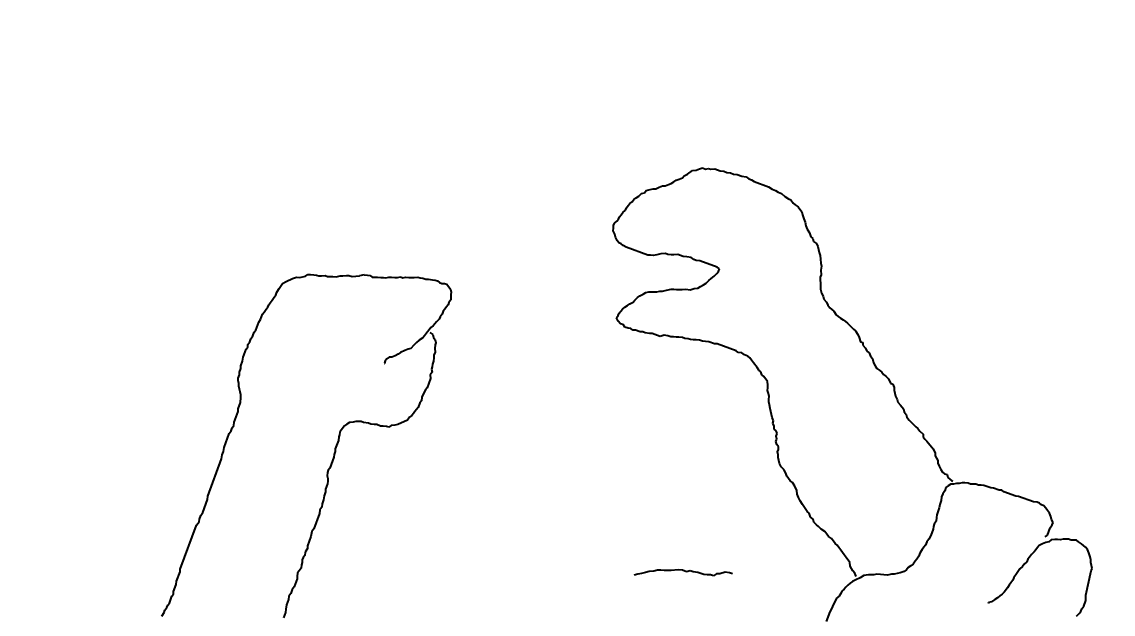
# Model space of a CAD drawing. Header units: millimetres. Extents: x 322668 to 332469, y 13187 to 20117.
# Drawn here: x 328864.6 to 328936.2, y 17621 to 17659.8 of the extents above; entities that cross this region are included whole.
import ezdxf

# ---------------------------------------------------------------- set-up
doc = ezdxf.new("R2010")
doc.units = ezdxf.units.MM
doc.header["$LTSCALE"] = 50
doc.header["$MEASUREMENT"] = 0
doc.header["$PDMODE"] = 3
doc.header["$PDSIZE"] = -0.5
doc.layers.get('0').update_dxf_attribs({"linetype": 'CONTINUOUS'})
doc.layers.get('DEFPOINTS').update_dxf_attribs({"linetype": 'CONTINUOUS'})
doc.layers.add('MIM_OLCU-DIS', color=1, linetype='CONTINUOUS')
doc.styles.add('OLCU', font='TSIMPLEX.SHX', dxfattribs={"width": 0.7})
doc.dimstyles.new('200-OLCU-DIŞ', dxfattribs={"dimtxt": 30, "dimasz": 10, "dimexe": 0, "dimexo": 0, "dimgap": 10, "dimtad": 1, "dimdec": 1, "dimdsep": 46, "dimtxsty": 'OLCU', "dimblk1": 'DOT', "dimblk2": 'DOT', "dimsah": 1, "dimcen": 0, "dimclrd": 7, "dimclre": 7, "dimclrt": 4, "dimadec": 0, "dimazin": 0, "dimtfac": 1, "dimtdec": 1, "dimtix": 1, "dimtmove": 2, "dimatfit": 3, "dimldrblk": 'DOT', "dimfxl": 0, "dimtolj": 1, "dimarcsym": 0})

# ---------------------------------------------------------------- blocks, each defined once
blk = doc.blocks.new('_DOT')
at = {"color": 0, "linetype": 'ByBlock'}
blk.add_line((-0.5, 0), (-1, 0), dxfattribs=at)
at = {"color": 0, "linetype": 'ByBlock', "const_width": 0.5}
blk.add_lwpolyline([(-0.25, 0, 1), (0.25, 0, 1)], format="xyb", close=True, dxfattribs=at)
blk = doc.blocks.new('*D159')
at = {"layer": 'DEFPOINTS', "color": 0}
for p in [(329577.746, 18407.964, -57.501), (327588.544, 14892.995), (330092.587, 14892.995)]:
    blk.add_point(p, dxfattribs=at)
at = {"layer": 'MIM_OLCU-DIS', "color": 7, "lineweight": -2}
for p, q in [((330052.834, 18407.964), (330092.587, 18407.964)), ((330092.587, 18397.964), (330092.587, 14902.995)), ((330052.587, 14892.995), (330092.587, 14892.995))]:
    blk.add_line(p, q, dxfattribs=at)
at = {"layer": 'MIM_OLCU-DIS', "color": 7, "lineweight": -2, "xscale": 10, "yscale": 10, "zscale": 10}
for p, rotation in [((330092.587, 18407.964), 90), ((330092.587, 14892.995), 270)]:
    blk.add_blockref('_DOT', p, dxfattribs=dict(at, rotation=rotation))
at = {"layer": 'MIM_OLCU-DIS', "color": 4, "insert": (330067.587, 16650.479), "char_height": 30, "attachment_point": 5, "rotation": 90, "style": 'OLCU'}
blk.add_mtext('\\A1;3515', dxfattribs=at)
blk = doc.blocks.new('İNSAN-1')
for p, q in [((-19.517, -10.395), (-19.287, -9.77)), ((16.148, -10.351), (16.278, -9.995)), ((-36.04, -10.583), (-36.168, -10.772)), ((-35.982, -10.427), (-36.04, -10.583)), ((-35.872, -10.29), (-35.982, -10.427)), ((-35.691, -10.12), (-35.872, -10.29)), ((-19.761, -10.897), (-19.646, -10.584)), ((-19.646, -10.584), (-19.517, -10.395)), ((16.081, -10.845), (16.124, -10.572)), ((16.124, -10.572), (16.148, -10.351)), ((23.925, -10.678), (23.869, -10.831)), ((24.05, -10.494), (23.925, -10.678)), ((24.106, -10.342), (24.05, -10.494)), ((24.25, -10.107), (24.106, -10.342)), ((-36.308, -11.312), (-36.313, -11.488)), ((-36.303, -11.137), (-36.308, -11.312)), ((-36.168, -10.772), (-36.303, -11.137)), ((-30.833, -11.553), (-30.672, -11.435)), ((-30.672, -11.435), (-30.51, -11.317)), ((-30.51, -11.317), (-30.348, -11.199)), ((-30.348, -11.199), (-30.115, -11.048)), ((-30.115, -11.048), (-29.92, -11.002)), ((-29.92, -11.002), (-29.901, -10.95)), ((-20.257, -11.601), (-20.129, -11.412)), ((-20.129, -11.412), (-19.967, -11.294)), ((-19.967, -11.294), (-19.909, -11.138)), ((-19.909, -11.138), (-19.761, -10.897)), ((15.801, -11.606), (15.926, -11.421)), ((15.926, -11.421), (15.95, -11.2)), ((15.95, -11.2), (16.081, -10.845)), ((23.594, -11.421), (23.487, -11.554)), ((23.762, -10.964), (23.594, -11.421)), ((23.869, -10.831), (23.762, -10.964)), ((-36.313, -11.488), (-36.661, -13.075)), ((-31.401, -12.291), (-31.291, -12.153)), ((-31.291, -12.153), (-31.162, -11.964)), ((-31.162, -11.964), (-30.943, -11.69)), ((-30.943, -11.69), (-30.833, -11.553)), ((-20.858, -12.268), (-20.696, -12.15)), ((-20.696, -12.15), (-20.586, -12.013)), ((-20.586, -12.013), (-20.477, -11.876)), ((-20.477, -11.876), (-20.315, -11.758)), ((-20.315, -11.758), (-20.257, -11.601)), ((15.395, -12.551), (15.582, -12.044)), ((15.582, -12.044), (15.707, -11.859)), ((15.707, -11.859), (15.801, -11.606)), ((23.482, -11.725), (23.314, -12.182)), ((23.487, -11.554), (23.482, -11.725)), ((-31.845, -13.014), (-31.716, -12.825)), ((-31.716, -12.825), (-31.587, -12.636)), ((-31.587, -12.636), (-31.53, -12.48)), ((-31.53, -12.48), (-31.401, -12.291)), ((-23.935, -12.909), (-23.74, -12.863)), ((-23.74, -12.863), (-23.565, -12.868)), ((-23.565, -12.868), (-23.299, -12.789)), ((-23.299, -12.789), (-23.071, -12.813)), ((-23.071, -12.813), (-22.843, -12.838)), ((-22.843, -12.838), (-22.616, -12.863)), ((-22.616, -12.863), (-22.421, -12.816)), ((-22.421, -12.816), (-22.245, -12.822)), ((-22.245, -12.822), (-22.07, -12.827)), ((-22.07, -12.827), (-21.752, -12.767)), ((-21.752, -12.767), (-21.519, -12.616)), ((-21.519, -12.616), (-21.233, -12.484)), ((-21.258, -12.712), (-21.159, -12.926)), ((-21.233, -12.484), (-21.02, -12.386)), ((-21.02, -12.386), (-20.858, -12.268)), ((-12.101, -12.896), (-11.897, -12.748)), ((-11.897, -12.748), (-11.701, -12.82)), ((-11.701, -12.82), (-11.479, -12.827)), ((-11.479, -12.827), (-11.258, -12.834)), ((-11.258, -12.834), (-10.865, -12.979)), ((-7.189, -12.916), (-6.944, -12.858)), ((-6.944, -12.858), (-6.699, -12.799)), ((15.366, -12.944), (15.39, -12.722)), ((15.39, -12.722), (15.395, -12.551)), ((23.29, -12.404), (23.065, -13.012)), ((23.314, -12.182), (23.29, -12.404)), ((-36.661, -13.075), (-36.719, -13.231)), ((-36.719, -13.231), (-36.672, -13.426)), ((-36.672, -13.426), (-36.625, -13.621)), ((-32.445, -13.681), (-32.264, -13.511)), ((-32.264, -13.511), (-32.155, -13.374)), ((-32.155, -13.374), (-31.974, -13.204)), ((-31.974, -13.204), (-31.845, -13.014)), ((-25.119, -13.716), (-24.991, -13.526)), ((-24.991, -13.526), (-24.829, -13.409)), ((-24.829, -13.409), (-24.667, -13.291)), ((-24.667, -13.291), (-24.557, -13.154)), ((-24.557, -13.154), (-24.396, -13.036)), ((-24.396, -13.036), (-24.13, -12.956)), ((-24.13, -12.956), (-23.935, -12.909)), ((-21.159, -12.926), (-21.041, -13.087)), ((-21.041, -13.087), (-20.857, -13.392)), ((-20.857, -13.392), (-20.83, -13.638)), ((-13.141, -12.886), (-12.944, -12.958)), ((-12.944, -12.958), (-12.657, -12.989)), ((-12.657, -12.989), (-12.322, -12.889)), ((-12.322, -12.889), (-12.101, -12.896)), ((-10.865, -12.979), (-10.578, -13.01)), ((-10.578, -13.01), (-10.381, -13.082)), ((-10.381, -13.082), (-10.136, -13.024)), ((-10.136, -13.024), (-9.873, -13.12)), ((-9.873, -13.12), (-9.587, -13.151)), ((-9.587, -13.151), (-9.12, -13.099)), ((-9.12, -13.099), (-8.899, -13.106)), ((-8.899, -13.106), (-8.678, -13.113)), ((-8.678, -13.113), (-8.457, -13.12)), ((-8.457, -13.12), (-8.236, -13.127)), ((-8.236, -13.127), (-7.991, -13.068)), ((-7.991, -13.068), (-7.68, -13.034)), ((-7.68, -13.034), (-7.435, -12.975)), ((-7.435, -12.975), (-7.189, -12.916)), ((15.054, -13.635), (15.11, -13.483)), ((15.11, -13.483), (15.134, -13.262)), ((15.134, -13.262), (15.259, -13.077)), ((15.259, -13.077), (15.366, -12.944)), ((23.06, -13.183), (21.995, -16.076)), ((23.065, -13.012), (23.06, -13.183)), ((-36.625, -13.621), (-36.631, -13.796)), ((-36.631, -13.796), (-36.584, -13.991)), ((-36.584, -13.991), (-36.504, -14.257)), ((-36.504, -14.257), (-36.405, -14.471)), ((-32.922, -14.333), (-32.741, -14.163)), ((-32.741, -14.163), (-32.612, -13.974)), ((-32.612, -13.974), (-32.503, -13.837)), ((-32.503, -13.837), (-32.445, -13.681)), ((-25.583, -14.492), (-25.435, -14.25)), ((-25.435, -14.25), (-25.358, -14.042)), ((-25.358, -14.042), (-25.229, -13.853)), ((-25.229, -13.853), (-25.119, -13.716)), ((-20.83, -13.638), (-20.594, -13.962)), ((-20.594, -13.962), (-20.476, -14.124)), ((-20.476, -14.124), (-20.358, -14.285)), ((-20.358, -14.285), (-20.24, -14.447)), ((14.862, -14.314), (14.886, -14.092)), ((14.886, -14.092), (14.992, -13.959)), ((14.992, -13.959), (15.048, -13.806)), ((15.048, -13.806), (15.054, -13.635)), ((-36.405, -14.471), (-36.287, -14.632)), ((-36.287, -14.632), (-36.15, -14.742)), ((-36.15, -14.742), (-36.013, -14.852)), ((-36.013, -14.852), (-35.824, -14.98)), ((-35.824, -14.98), (-35.687, -15.09)), ((-34.035, -15.106), (-33.874, -14.989)), ((-33.874, -14.989), (-33.679, -14.942)), ((-33.679, -14.942), (-33.465, -14.843)), ((-33.465, -14.843), (-33.251, -14.744)), ((-33.251, -14.744), (-33.141, -14.607)), ((-33.141, -14.607), (-33.032, -14.47)), ((-33.032, -14.47), (-32.922, -14.333)), ((-26.007, -15.163), (-25.879, -14.974)), ((-25.879, -14.974), (-25.802, -14.766)), ((-25.802, -14.766), (-25.692, -14.629)), ((-25.692, -14.629), (-25.583, -14.492)), ((-20.24, -14.447), (-20.122, -14.609)), ((-20.122, -14.609), (-20.004, -14.771)), ((-20.004, -14.771), (-19.867, -14.88)), ((-19.867, -14.88), (-19.631, -15.204)), ((14.488, -15.329), (14.712, -14.72)), ((14.712, -14.72), (14.717, -14.549)), ((14.717, -14.549), (14.862, -14.314)), ((-35.687, -15.09), (-35.511, -15.096)), ((-35.511, -15.096), (-35.335, -15.101)), ((-35.335, -15.101), (-35.179, -15.159)), ((-35.179, -15.159), (-35.004, -15.164)), ((-35.004, -15.164), (-34.828, -15.17)), ((-34.828, -15.17), (-34.633, -15.123)), ((-34.633, -15.123), (-34.458, -15.128)), ((-34.458, -15.128), (-34.282, -15.134)), ((-34.282, -15.134), (-34.035, -15.106)), ((-33.799, -15.43), (-33.972, -15.899)), ((-33.638, -15.312), (-33.799, -15.43)), ((-26.309, -15.821), (-26.155, -15.405)), ((-26.155, -15.405), (-26.007, -15.163)), ((-19.631, -15.204), (-19.441, -15.333)), ((-19.441, -15.333), (-19.323, -15.494)), ((-19.323, -15.494), (-19.205, -15.656)), ((-19.205, -15.656), (-18.964, -15.804)), ((14.301, -15.836), (14.427, -15.652)), ((14.427, -15.652), (14.488, -15.329)), ((-34.101, -16.088), (-34.158, -16.244)), ((-34.158, -16.244), (-34.059, -16.458)), ((-33.972, -15.899), (-34.101, -16.088)), ((-26.525, -16.57), (-26.501, -16.342)), ((-26.501, -16.342), (-26.372, -16.153)), ((-26.372, -16.153), (-26.314, -15.997)), ((-26.314, -15.997), (-26.309, -15.821)), ((-18.964, -15.804), (-18.794, -15.985)), ((-18.794, -15.985), (-18.657, -16.095)), ((-18.657, -16.095), (-18.486, -16.276)), ((-18.486, -16.276), (-18.44, -16.47)), ((13.928, -16.851), (14.301, -15.836)), ((21.801, -16.292), (21.795, -16.463)), ((21.995, -16.076), (21.801, -16.292)), ((-34.059, -16.458), (-34.013, -16.653)), ((-34.013, -16.653), (-33.914, -16.867)), ((-33.914, -16.867), (-33.796, -17.028)), ((-33.796, -17.028), (-33.678, -17.19)), ((-26.703, -17.214), (-26.531, -16.745)), ((-26.531, -16.745), (-26.525, -16.57)), ((-18.44, -16.47), (-18.25, -16.599)), ((-18.25, -16.599), (-18.171, -16.865)), ((-18.171, -16.865), (-18.034, -16.975)), ((-18.034, -16.975), (-17.732, -17.441)), ((13.778, -17.257), (13.904, -17.073)), ((13.904, -17.073), (13.928, -16.851)), ((21.576, -16.901), (21.259, -17.764)), ((21.702, -16.717), (21.576, -16.901)), ((21.795, -16.463), (21.702, -16.717)), ((-33.678, -17.19), (-33.56, -17.352)), ((-33.56, -17.352), (-33.404, -17.409)), ((-33.404, -17.409), (-33.266, -17.519)), ((-33.266, -17.519), (-33.11, -17.577)), ((-33.11, -17.577), (-32.882, -17.601)), ((-32.882, -17.601), (-31.892, -17.966)), ((-26.848, -17.93), (-26.824, -17.702)), ((-26.824, -17.702), (-26.728, -17.442)), ((-26.728, -17.442), (-26.703, -17.214)), ((-17.732, -17.441), (-17.581, -17.674)), ((-17.581, -17.674), (-17.482, -17.888)), ((13.618, -18.005), (13.661, -17.732)), ((13.661, -17.732), (13.754, -17.478)), ((13.754, -17.478), (13.778, -17.257)), ((21.259, -17.764), (21.235, -17.985)), ((-31.892, -17.966), (-31.717, -17.971)), ((-31.717, -17.971), (-30.935, -18.259)), ((-30.935, -18.259), (-30.798, -18.369)), ((-30.798, -18.369), (-30.622, -18.374)), ((-30.622, -18.374), (-30.257, -18.508)), ((-30.257, -18.508), (-30.082, -18.514)), ((-30.082, -18.514), (-29.613, -18.687)), ((-27.292, -18.654), (-27.13, -18.536)), ((-27.13, -18.536), (-27.054, -18.327)), ((-27.054, -18.327), (-26.925, -18.138)), ((-26.925, -18.138), (-26.848, -17.93)), ((-17.482, -17.888), (-17.383, -18.102)), ((-17.383, -18.102), (-17.355, -18.348)), ((-17.355, -18.348), (-17.224, -18.633)), ((13.389, -18.784), (13.52, -18.429)), ((13.52, -18.429), (13.525, -18.258)), ((13.525, -18.258), (13.618, -18.005)), ((21.235, -17.985), (20.338, -20.421)), ((-29.613, -18.687), (-29.437, -18.692)), ((-29.437, -18.692), (-29.262, -18.698)), ((-29.262, -18.698), (-29.105, -18.755)), ((-29.105, -18.755), (-28.93, -18.761)), ((-28.93, -18.761), (-28.754, -18.766)), ((-28.754, -18.766), (-28.598, -18.824)), ((-28.598, -18.824), (-28.37, -18.848)), ((-28.37, -18.848), (-28.195, -18.854)), ((-28.195, -18.854), (-28, -18.807)), ((-28, -18.807), (-27.824, -18.813)), ((-27.824, -18.813), (-27.63, -18.766)), ((-27.63, -18.766), (-27.454, -18.771)), ((-27.531, -18.98), (-27.583, -18.961)), ((-27.394, -19.089), (-27.531, -18.98)), ((-27.454, -18.771), (-27.292, -18.654)), ((-27.256, -19.199), (-27.394, -19.089)), ((-27.21, -19.394), (-27.256, -19.199)), ((-17.224, -18.633), (-17.073, -18.866)), ((-17.073, -18.866), (-16.936, -18.976)), ((-16.936, -18.976), (-16.818, -19.138)), ((-16.818, -19.138), (-16.7, -19.3)), ((-16.7, -19.3), (-16.653, -19.494)), ((13.378, -19.126), (13.383, -18.955)), ((13.424, -19.316), (13.378, -19.126)), ((13.383, -18.955), (13.389, -18.784)), ((-27.053, -19.451), (-27.21, -19.394)), ((-26.916, -19.561), (-27.053, -19.451)), ((-26.798, -19.723), (-26.916, -19.561)), ((-26.699, -19.937), (-26.798, -19.723)), ((-26.6, -20.15), (-26.699, -19.937)), ((-16.653, -19.494), (-16.502, -19.727)), ((-16.502, -19.727), (-16.332, -19.908)), ((-16.332, -19.908), (-16.233, -20.122)), ((12.975, -20.534), (13.237, -19.823)), ((13.237, -19.823), (13.344, -19.69)), ((13.344, -19.69), (13.4, -19.537)), ((13.4, -19.537), (13.424, -19.316)), ((-26.606, -20.326), (-26.6, -20.15)), ((-26.422, -20.63), (-26.606, -20.326)), ((-26.427, -20.806), (-26.422, -20.63)), ((-16.233, -20.122), (-16.186, -20.317)), ((-16.186, -20.317), (-16.14, -20.511)), ((-16.14, -20.511), (-16.145, -20.687)), ((-16.145, -20.687), (-16.098, -20.881)), ((12.895, -20.908), (12.97, -20.705)), ((12.97, -20.705), (12.975, -20.534)), ((20.296, -20.693), (20.221, -20.896)), ((20.338, -20.421), (20.296, -20.693)), ((-26.296, -21.091), (-26.427, -20.806)), ((-25.889, -21.595), (-26.296, -21.091)), ((-16.156, -21.038), (-16.161, -21.213)), ((-16.161, -21.213), (-16.043, -21.375)), ((-16.098, -20.881), (-16.156, -21.038)), ((-16.043, -21.375), (-15.996, -21.57)), ((12.685, -21.637), (12.89, -21.078)), ((12.89, -21.078), (12.895, -20.908)), ((20.178, -21.169), (19.842, -22.082)), ((20.221, -20.896), (20.178, -21.169)), ((-25.752, -21.705), (-25.889, -21.595)), ((-25.634, -21.867), (-25.752, -21.705)), ((-25.64, -22.042), (-25.634, -21.867)), ((-25.417, -22.242), (-25.64, -22.042)), ((-16.007, -21.921), (-16.065, -22.077)), ((-16.065, -22.077), (-16.018, -22.271)), ((-15.996, -21.57), (-16.054, -21.726)), ((-16.054, -21.726), (-16.007, -21.921)), ((12.599, -22.181), (12.605, -22.01)), ((12.605, -22.01), (12.661, -21.858)), ((12.661, -21.858), (12.685, -21.637)), ((19.842, -22.082), (19.717, -22.266)), ((-25.299, -22.404), (-25.417, -22.242)), ((-25.162, -22.514), (-25.299, -22.404)), ((-24.907, -22.785), (-25.162, -22.514)), ((-24.737, -22.966), (-24.907, -22.785)), ((-16.018, -22.271), (-15.881, -22.381)), ((-15.881, -22.381), (-15.886, -22.557)), ((-15.886, -22.557), (-15.788, -22.77)), ((-15.788, -22.77), (-15.845, -22.927)), ((8.16, -22.967), (8.785, -22.678)), ((8.785, -22.678), (8.974, -22.633)), ((8.974, -22.633), (9.215, -22.606)), ((9.215, -22.606), (9.372, -22.491)), ((9.372, -22.491), (9.525, -22.548)), ((9.525, -22.548), (9.746, -22.572)), ((9.746, -22.572), (9.917, -22.577)), ((9.917, -22.577), (10.171, -22.67)), ((10.171, -22.67), (10.342, -22.676)), ((10.342, -22.676), (10.564, -22.7)), ((10.564, -22.7), (10.716, -22.756)), ((10.716, -22.756), (11.039, -22.817)), ((11.039, -22.817), (11.192, -22.873)), ((11.192, -22.873), (11.363, -22.879)), ((11.363, -22.879), (11.534, -22.884)), ((11.534, -22.884), (11.723, -22.838)), ((11.723, -22.838), (11.964, -22.812)), ((11.964, -22.812), (12.121, -22.697)), ((12.121, -22.697), (12.279, -22.582)), ((12.279, -22.582), (12.493, -22.315)), ((12.493, -22.315), (12.599, -22.181)), ((19.511, -22.824), (19.25, -23.535)), ((19.535, -22.603), (19.511, -22.824)), ((19.642, -22.469), (19.535, -22.603)), ((19.717, -22.266), (19.642, -22.469)), ((-24.567, -23.147), (-24.737, -22.966)), ((-24.52, -23.341), (-24.567, -23.147)), ((-24.402, -23.503), (-24.52, -23.341)), ((-24.355, -23.698), (-24.402, -23.503)), ((-15.845, -22.927), (-15.746, -23.141)), ((-15.746, -23.141), (-15.699, -23.335)), ((-15.699, -23.335), (-15.606, -23.724)), ((7.556, -23.667), (7.663, -23.533)), ((7.663, -23.533), (7.77, -23.4)), ((7.77, -23.4), (7.877, -23.266)), ((7.877, -23.266), (8.034, -23.151)), ((8.034, -23.151), (8.16, -22.967)), ((19.25, -23.535), (19.244, -23.706)), ((-24.152, -23.95), (-24.355, -23.698)), ((-23.982, -24.131), (-24.152, -23.95)), ((-23.935, -24.326), (-23.982, -24.131)), ((-15.606, -23.724), (-15.579, -23.971)), ((-15.579, -23.971), (-15.532, -24.166)), ((-15.532, -24.166), (-15.537, -24.341)), ((7.206, -24.46), (7.23, -24.238)), ((7.23, -24.238), (7.337, -24.105)), ((7.337, -24.105), (7.449, -23.8)), ((7.449, -23.8), (7.556, -23.667)), ((19.095, -24.112), (19.084, -24.453)), ((19.244, -23.706), (19.095, -24.112)), ((-23.837, -24.54), (-23.935, -24.326)), ((-23.79, -24.734), (-23.837, -24.54)), ((-23.743, -24.929), (-23.79, -24.734)), ((-23.749, -25.104), (-23.743, -24.929)), ((-15.537, -24.341), (-15.543, -24.517)), ((-15.543, -24.517), (-15.496, -24.711)), ((-15.496, -24.711), (-15.449, -24.906)), ((-15.449, -24.906), (-15.455, -25.082)), ((6.862, -25.082), (6.969, -24.949)), ((6.969, -24.949), (7.113, -24.714)), ((7.113, -24.714), (7.206, -24.46)), ((19.084, -24.453), (19.079, -24.624)), ((19.079, -24.624), (19.125, -24.814)), ((19.125, -24.814), (19.17, -25.004)), ((19.17, -25.004), (19.216, -25.193)), ((-23.65, -25.318), (-23.749, -25.104)), ((-23.493, -25.376), (-23.65, -25.318)), ((-23.362, -25.661), (-23.493, -25.376)), ((-23.192, -25.842), (-23.362, -25.661)), ((-15.455, -25.082), (-15.46, -25.257)), ((-15.46, -25.257), (-15.433, -25.504)), ((-15.433, -25.504), (-15.197, -25.827)), ((6.638, -25.691), (6.862, -25.082)), ((6.665, -25.931), (6.638, -25.691)), ((19.251, -25.725), (19.176, -25.928)), ((19.216, -25.193), (19.21, -25.364)), ((19.21, -25.364), (19.256, -25.554)), ((19.256, -25.554), (19.251, -25.725)), ((-23.054, -25.951), (-23.192, -25.842)), ((-22.936, -26.113), (-23.054, -25.951)), ((-22.799, -26.223), (-22.936, -26.113)), ((-22.61, -26.352), (-22.799, -26.223)), ((-22.492, -26.513), (-22.61, -26.352)), ((-15.197, -25.827), (-15.059, -25.937)), ((-15.059, -25.937), (-15.013, -26.132)), ((-15.013, -26.132), (-14.875, -26.241)), ((-14.875, -26.241), (-14.757, -26.403)), ((-14.757, -26.403), (-14.521, -26.726)), ((6.523, -26.628), (6.529, -26.457)), ((6.529, -26.457), (6.585, -26.305)), ((6.539, -26.116), (6.665, -25.931)), ((6.585, -26.305), (6.539, -26.116)), ((19.077, -26.352), (19.072, -26.523)), ((19.171, -26.098), (19.077, -26.352)), ((19.176, -25.928), (19.171, -26.098)), ((-22.393, -26.727), (-22.492, -26.513)), ((-22.313, -26.993), (-22.393, -26.727)), ((-22.195, -27.155), (-22.313, -26.993)), ((-22.097, -27.369), (-22.195, -27.155)), ((-14.521, -26.726), (-14.403, -26.888)), ((-14.403, -26.888), (-14.285, -27.05)), ((-14.285, -27.05), (-14.148, -27.16)), ((-14.148, -27.16), (-13.94, -27.236)), ((6.42, -27.224), (6.425, -27.053)), ((6.425, -27.053), (6.449, -26.831)), ((6.449, -26.831), (6.523, -26.628)), ((8.971, -27.184), (9.179, -27.087)), ((9.179, -27.087), (9.35, -27.093)), ((9.35, -27.093), (9.508, -26.978)), ((9.508, -26.978), (9.615, -26.844)), ((9.615, -26.844), (9.671, -26.692)), ((9.671, -26.692), (9.62, -26.674)), ((18.917, -27.1), (18.73, -27.607)), ((18.96, -26.828), (18.917, -27.1)), ((19.072, -26.523), (18.96, -26.828)), ((-21.959, -27.478), (-22.097, -27.369)), ((-21.861, -27.692), (-21.959, -27.478)), ((-21.69, -27.873), (-21.861, -27.692)), ((-21.696, -28.049), (-21.69, -27.873)), ((-13.94, -27.236), (-13.75, -27.365)), ((-13.75, -27.365), (-13.523, -27.39)), ((-13.523, -27.39), (-13.386, -27.5)), ((-13.386, -27.5), (-12.135, -27.96)), ((6.292, -28.041), (6.348, -27.889)), ((6.345, -27.427), (6.42, -27.224)), ((6.372, -27.667), (6.345, -27.427)), ((6.348, -27.889), (6.372, -27.667)), ((7.558, -28.046), (7.734, -27.881)), ((7.734, -27.881), (7.929, -27.664)), ((7.929, -27.664), (8.119, -27.619)), ((8.119, -27.619), (8.327, -27.523)), ((8.327, -27.523), (8.605, -27.395)), ((8.605, -27.395), (8.763, -27.28)), ((8.763, -27.28), (8.971, -27.184)), ((18.624, -27.741), (18.618, -27.912)), ((18.73, -27.607), (18.624, -27.741)), ((-21.539, -28.106), (-21.696, -28.049)), ((-21.46, -28.372), (-21.539, -28.106)), ((-21.361, -28.586), (-21.46, -28.372)), ((-21.21, -28.819), (-21.361, -28.586)), ((-12.135, -27.96), (-11.959, -27.965)), ((-11.959, -27.965), (-11.594, -28.1)), ((-11.594, -28.1), (-11.367, -28.124)), ((-11.367, -28.124), (-11.191, -28.13)), ((-11.191, -28.13), (-10.983, -28.207)), ((-10.983, -28.207), (-10.755, -28.231)), ((-10.755, -28.231), (-10.579, -28.237)), ((-10.579, -28.237), (-10.404, -28.242)), ((-10.404, -28.242), (-10.248, -28.3)), ((-10.248, -28.3), (-10.02, -28.324)), ((-10.02, -28.324), (-9.864, -28.382)), ((-9.864, -28.382), (-9.636, -28.407)), ((-9.636, -28.407), (-9.46, -28.412)), ((-9.46, -28.412), (-9.285, -28.418)), ((-9.285, -28.418), (-9.109, -28.423)), ((-9.109, -28.423), (-8.901, -28.5)), ((-8.901, -28.5), (-8.673, -28.524)), ((-8.673, -28.524), (-8.407, -28.445)), ((-8.407, -28.445), (-7.886, -28.637)), ((6.337, -28.231), (6.292, -28.041)), ((6.452, -28.388), (6.337, -28.231)), ((6.498, -28.578), (6.452, -28.388)), ((6.682, -28.703), (6.498, -28.578)), ((6.834, -28.759), (7.048, -28.492)), ((7.048, -28.492), (7.155, -28.359)), ((7.155, -28.359), (7.382, -28.212)), ((7.382, -28.212), (7.558, -28.046)), ((18.293, -28.483), (18.199, -28.737)), ((18.418, -28.299), (18.293, -28.483)), ((18.493, -28.096), (18.418, -28.299)), ((18.618, -27.912), (18.493, -28.096)), ((-21.073, -28.929), (-21.21, -28.819)), ((-20.903, -29.11), (-21.073, -28.929)), ((-20.68, -29.31), (-20.903, -29.11)), ((-20.543, -29.419), (-20.68, -29.31)), ((-7.886, -28.637), (-7.71, -28.642)), ((-7.71, -28.642), (-7.431, -28.686)), ((-7.431, -28.686), (-7.274, -28.744)), ((-7.274, -28.744), (-7.099, -28.749)), ((-7.099, -28.749), (-6.786, -28.864)), ((-6.786, -28.864), (-6.61, -28.87)), ((-6.61, -28.87), (-6.473, -28.979)), ((-6.473, -28.979), (-6.298, -28.985)), ((-6.298, -28.985), (-6.089, -29.062)), ((-6.089, -29.062), (-5.971, -29.223)), ((-5.971, -29.223), (-5.815, -29.281)), ((-5.815, -29.281), (-5.645, -29.462)), ((6.249, -29.408), (6.356, -29.275)), ((6.356, -29.275), (6.463, -29.141)), ((6.463, -29.141), (6.621, -29.027)), ((6.621, -29.027), (6.727, -28.893)), ((6.727, -28.893), (6.834, -28.759)), ((18.092, -28.871), (17.906, -29.378)), ((18.199, -28.737), (18.092, -28.871)), ((-20.406, -29.529), (-20.543, -29.419)), ((-20.217, -29.658), (-20.406, -29.529)), ((-20.08, -29.767), (-20.217, -29.658)), ((-19.942, -29.877), (-20.08, -29.767)), ((-19.791, -30.11), (-19.942, -29.877)), ((-5.713, -29.969), (-5.823, -30.106)), ((-5.656, -29.813), (-5.713, -29.969)), ((-5.546, -29.676), (-5.656, -29.813)), ((-5.645, -29.462), (-5.546, -29.676)), ((5.817, -30.114), (5.892, -29.911)), ((5.892, -29.911), (6.017, -29.726)), ((6.017, -29.726), (6.073, -29.574)), ((6.073, -29.574), (6.249, -29.408)), ((17.649, -29.917), (17.543, -30.051)), ((17.78, -29.562), (17.649, -29.917)), ((17.906, -29.378), (17.78, -29.562)), ((-19.654, -30.22), (-19.791, -30.11)), ((-19.517, -30.329), (-19.654, -30.22)), ((-19.399, -30.491), (-19.517, -30.329)), ((-19.3, -30.705), (-19.399, -30.491)), ((-19.13, -30.886), (-19.3, -30.705)), ((-6.632, -30.696), (-6.741, -30.833)), ((-6.418, -30.597), (-6.632, -30.696)), ((-6.256, -30.479), (-6.418, -30.597)), ((-6.094, -30.361), (-6.256, -30.479)), ((-5.932, -30.243), (-6.094, -30.361)), ((-5.823, -30.106), (-5.932, -30.243)), ((5.315, -30.851), (5.441, -30.666)), ((5.441, -30.666), (5.497, -30.514)), ((5.497, -30.514), (5.603, -30.381)), ((5.603, -30.381), (5.71, -30.247)), ((5.71, -30.247), (5.817, -30.114)), ((17.147, -30.655), (17.022, -30.839)), ((17.254, -30.521), (17.147, -30.655)), ((17.31, -30.369), (17.254, -30.521)), ((17.417, -30.235), (17.31, -30.369)), ((17.543, -30.051), (17.417, -30.235)), ((-19.083, -31.081), (-19.13, -30.886)), ((-18.985, -31.294), (-19.083, -31.081)), ((-18.905, -31.56), (-18.985, -31.294)), ((-8.551, -31.409), (-8.817, -31.488)), ((-8.376, -31.414), (-8.551, -31.409)), ((-8.181, -31.368), (-8.376, -31.414)), ((-8.005, -31.373), (-8.181, -31.368)), ((-7.83, -31.378), (-8.005, -31.373)), ((-7.654, -31.384), (-7.83, -31.378)), ((-7.46, -31.337), (-7.654, -31.384)), ((-7.298, -31.219), (-7.46, -31.337)), ((-7.084, -31.121), (-7.298, -31.219)), ((-6.922, -31.003), (-7.084, -31.121)), ((-6.741, -30.833), (-6.922, -31.003)), ((5.299, -31.363), (5.304, -31.192)), ((5.345, -31.553), (5.299, -31.363)), ((5.304, -31.192), (5.315, -30.851)), ((16.715, -31.36), (16.571, -31.595)), ((16.79, -31.157), (16.715, -31.36)), ((16.896, -31.023), (16.79, -31.157)), ((17.022, -30.839), (16.896, -31.023)), ((-18.916, -31.911), (-18.91, -31.736)), ((-18.888, -32.158), (-18.916, -31.911)), ((-18.91, -31.736), (-18.905, -31.56)), ((-18.894, -32.334), (-18.888, -32.158)), ((-11.595, -32.122), (-11.757, -32.24)), ((-11.414, -31.952), (-11.595, -32.122)), ((-11.253, -31.834), (-11.414, -31.952)), ((-11.039, -31.735), (-11.253, -31.834)), ((-10.877, -31.617), (-11.039, -31.735)), ((-10.63, -31.59), (-10.877, -31.617)), ((-10.364, -31.51), (-10.63, -31.59)), ((-10.084, -31.554), (-10.364, -31.51)), ((-9.838, -31.527), (-10.084, -31.554)), ((-9.662, -31.532), (-9.838, -31.527)), ((-9.486, -31.538), (-9.662, -31.532)), ((-9.311, -31.543), (-9.486, -31.538)), ((-9.135, -31.549), (-9.311, -31.543)), ((-8.817, -31.488), (-9.135, -31.549)), ((5.575, -31.868), (5.345, -31.553)), ((5.727, -31.924), (5.575, -31.868)), ((5.898, -31.929), (5.727, -31.924)), ((6.05, -31.986), (5.898, -31.929)), ((6.184, -32.092), (6.05, -31.986)), ((6.336, -32.148), (6.184, -32.092)), ((6.507, -32.154), (6.336, -32.148)), ((6.78, -32.196), (6.507, -32.154)), ((16.111, -32.059), (15.695, -32.252)), ((16.338, -31.912), (16.111, -32.059)), ((16.445, -31.779), (16.338, -31.912)), ((16.571, -31.595), (16.445, -31.779)), ((-18.987, -33.068), (-18.943, -32.789)), ((-18.951, -32.49), (-18.894, -32.334)), ((-18.943, -32.789), (-18.951, -32.49)), ((-12.229, -32.717), (-12.286, -32.873)), ((-12.286, -32.873), (-12.149, -32.983)), ((-12.119, -32.58), (-12.229, -32.717)), ((-11.938, -32.41), (-12.119, -32.58)), ((-11.757, -32.24), (-11.938, -32.41)), ((6.951, -32.202), (6.78, -32.196)), ((7.154, -32.277), (6.951, -32.202)), ((7.325, -32.282), (7.154, -32.277)), ((7.477, -32.338), (7.325, -32.282)), ((7.717, -32.311), (7.477, -32.338)), ((7.888, -32.317), (7.717, -32.311)), ((8.059, -32.322), (7.888, -32.317)), ((8.281, -32.346), (8.059, -32.322)), ((8.471, -32.3), (8.281, -32.346)), ((8.623, -32.357), (8.471, -32.3)), ((8.813, -32.311), (8.623, -32.357)), ((8.984, -32.316), (8.813, -32.311)), ((9.205, -32.34), (8.984, -32.316)), ((9.376, -32.346), (9.205, -32.34)), ((9.566, -32.3), (9.376, -32.346)), ((9.737, -32.306), (9.566, -32.3)), ((9.908, -32.311), (9.737, -32.306)), ((10.13, -32.335), (9.908, -32.311)), ((10.301, -32.34), (10.13, -32.335)), ((10.472, -32.346), (10.301, -32.34)), ((10.605, -32.452), (10.472, -32.346)), ((10.776, -32.458), (10.605, -32.452)), ((10.998, -32.482), (10.776, -32.458)), ((10.998, -32.482), (11.308, -32.423)), ((11.548, -32.396), (11.308, -32.423)), ((11.789, -32.37), (11.548, -32.396)), ((11.992, -32.444), (11.789, -32.37)), ((12.163, -32.45), (11.992, -32.444)), ((12.403, -32.423), (12.163, -32.45)), ((12.574, -32.428), (12.403, -32.423)), ((12.834, -32.351), (12.574, -32.428)), ((13.055, -32.375), (12.834, -32.351)), ((13.226, -32.38), (13.055, -32.375)), ((13.397, -32.385), (13.226, -32.38)), ((13.55, -32.442), (13.397, -32.385)), ((13.79, -32.415), (13.55, -32.442)), ((13.961, -32.42), (13.79, -32.415)), ((14.113, -32.476), (13.961, -32.42)), ((14.284, -32.481), (14.113, -32.476)), ((14.506, -32.506), (14.284, -32.481)), ((14.677, -32.511), (14.506, -32.506)), ((14.835, -32.396), (14.677, -32.511)), ((15.214, -32.305), (14.835, -32.396)), ((15.436, -32.329), (15.214, -32.305)), ((15.695, -32.252), (15.436, -32.329)), ((-18.94, -33.263), (-18.987, -33.068)), ((-18.912, -33.51), (-18.94, -33.263)), ((-18.885, -33.756), (-18.912, -33.51)), ((-12.149, -32.983), (-11.002, -33.405)), ((-11.002, -33.405), (-10.775, -33.429)), ((-10.775, -33.429), (-10.618, -33.487)), ((-10.618, -33.487), (-10.429, -33.616)), ((-10.429, -33.616), (-10.149, -33.66)), ((-18.838, -33.951), (-18.885, -33.756)), ((-18.791, -34.146), (-18.838, -33.951)), ((-18.745, -34.34), (-18.791, -34.146)), ((-10.149, -33.66), (-9.922, -33.684)), ((-9.922, -33.684), (-9.557, -33.819)), ((-9.557, -33.819), (-9.31, -33.791)), ((-9.31, -33.791), (-9.134, -33.797)), ((-9.134, -33.797), (-8.907, -33.821)), ((-8.907, -33.821), (-8.75, -33.879)), ((-8.75, -33.879), (-8.451, -33.871)), ((-8.451, -33.871), (-8.185, -33.791)), ((-8.185, -33.791), (-7.939, -33.764)), ((-7.939, -33.764), (-7.763, -33.769)), ((-7.763, -33.769), (-7.588, -33.775)), ((-7.588, -33.775), (-6.18, -34.293)), ((-6.18, -34.293), (-5.991, -34.422)), ((-18.646, -34.554), (-18.745, -34.34)), ((-18.457, -34.683), (-18.646, -34.554)), ((-18.41, -34.878), (-18.457, -34.683)), ((-18.273, -34.987), (-18.41, -34.878)), ((-18.193, -35.253), (-18.273, -34.987)), ((-5.991, -34.422), (-5.854, -34.531)), ((-5.854, -34.531), (-5.697, -34.589)), ((-5.697, -34.589), (-5.579, -34.75)), ((-5.579, -34.75), (-5.481, -34.964)), ((-5.481, -34.964), (-5.434, -35.159)), ((-18.042, -35.486), (-18.193, -35.253)), ((-17.943, -35.7), (-18.042, -35.486)), ((-17.916, -35.947), (-17.943, -35.7)), ((-5.434, -35.159), (-5.335, -35.373)), ((-5.346, -35.724), (-5.403, -35.88)), ((-5.34, -35.548), (-5.346, -35.724)), ((-5.335, -35.373), (-5.34, -35.548)), ((-17.817, -36.161), (-17.916, -35.947)), ((-17.737, -36.427), (-17.817, -36.161)), ((-17.691, -36.621), (-17.737, -36.427)), ((-5.842, -36.428), (-5.952, -36.565)), ((-5.732, -36.291), (-5.842, -36.428)), ((-5.675, -36.135), (-5.732, -36.291)), ((-5.565, -35.998), (-5.675, -36.135)), ((-5.403, -35.88), (-5.565, -35.998)), ((-17.455, -36.945), (-17.691, -36.621)), ((-17.265, -37.074), (-17.455, -36.945)), ((-17.128, -37.183), (-17.265, -37.074)), ((-16.977, -37.416), (-17.128, -37.183)), ((-6.409, -37.166), (-6.571, -37.284)), ((-6.3, -37.029), (-6.409, -37.166)), ((-6.19, -36.892), (-6.3, -37.029)), ((-6.133, -36.735), (-6.19, -36.892)), ((-5.952, -36.565), (-6.133, -36.735)), ((-16.821, -37.474), (-16.977, -37.416)), ((-16.579, -37.622), (-16.821, -37.474)), ((-16.357, -37.822), (-16.579, -37.622)), ((-16.149, -37.899), (-16.357, -37.822)), ((-15.959, -38.028), (-16.149, -37.899)), ((-7.38, -37.873), (-7.49, -38.01)), ((-7.185, -37.827), (-7.38, -37.873)), ((-7.004, -37.657), (-7.185, -37.827)), ((-6.843, -37.539), (-7.004, -37.657)), ((-6.681, -37.421), (-6.843, -37.539)), ((-6.571, -37.284), (-6.681, -37.421)), ((-15.751, -38.104), (-15.959, -38.028)), ((-15.509, -38.252), (-15.751, -38.104)), ((-14.571, -38.598), (-15.509, -38.252)), ((-14.382, -38.727), (-14.571, -38.598)), ((-9.3, -38.586), (-9.461, -38.704)), ((-9.138, -38.468), (-9.3, -38.586)), ((-8.943, -38.422), (-9.138, -38.468)), ((-8.729, -38.323), (-8.943, -38.422)), ((-8.554, -38.329), (-8.729, -38.323)), ((-8.34, -38.23), (-8.554, -38.329)), ((-8.126, -38.131), (-8.34, -38.23)), ((-7.95, -38.137), (-8.126, -38.131)), ((-7.756, -38.09), (-7.95, -38.137)), ((-7.49, -38.01), (-7.756, -38.09)), ((-14.226, -38.784), (-14.382, -38.727)), ((-14.036, -38.913), (-14.226, -38.784)), ((-13.756, -38.957), (-14.036, -38.913)), ((-13.444, -39.072), (-13.756, -38.957)), ((-13.216, -39.097), (-13.444, -39.072)), ((-13.008, -39.173), (-13.216, -39.097)), ((-12.78, -39.198), (-13.008, -39.173)), ((-12.571, -39.275), (-12.78, -39.198)), ((-12.344, -39.299), (-12.571, -39.275)), ((-11.979, -39.434), (-12.344, -39.299)), ((-10.517, -39.321), (-10.764, -39.349)), ((-10.194, -39.085), (-10.517, -39.321)), ((-9.98, -38.987), (-10.194, -39.085)), ((-9.87, -38.85), (-9.98, -38.987)), ((-9.656, -38.751), (-9.87, -38.85)), ((-9.461, -38.704), (-9.656, -38.751)), ((-11.732, -39.406), (-11.979, -39.434)), ((-11.576, -39.464), (-11.732, -39.406)), ((-11.381, -39.417), (-11.576, -39.464)), ((-11.173, -39.494), (-11.381, -39.417)), ((-10.978, -39.447), (-11.173, -39.494)), ((-10.764, -39.349), (-10.978, -39.447))]:
    blk.add_line(p, q)

msp = doc.modelspace()

# ---------------------------------------------------------------- block references
at = {"color": 7, "rotation": 180}
msp.add_blockref('İNSAN-1', (328898.074, 17610.744, 14.889), dxfattribs=at)

# ---------------------------------------------------------------- dimensions: what is measured, and where the dimension line sits
at = {"layer": 'MIM_OLCU-DIS', "color": 22}
dim = msp.add_linear_dim(base=(330092.587, 14892.995), p1=(329577.746, 18407.964, -57.501), p2=(327588.544, 14892.995), angle=270, dimstyle='200-OLCU-DIŞ', dxfattribs=at)
dim.commit()
dim.dimension.update_dxf_attribs({"geometry": '*D159', "text_midpoint": (330067.587, 16650.479)})

doc.saveas('drawing.dxf')
